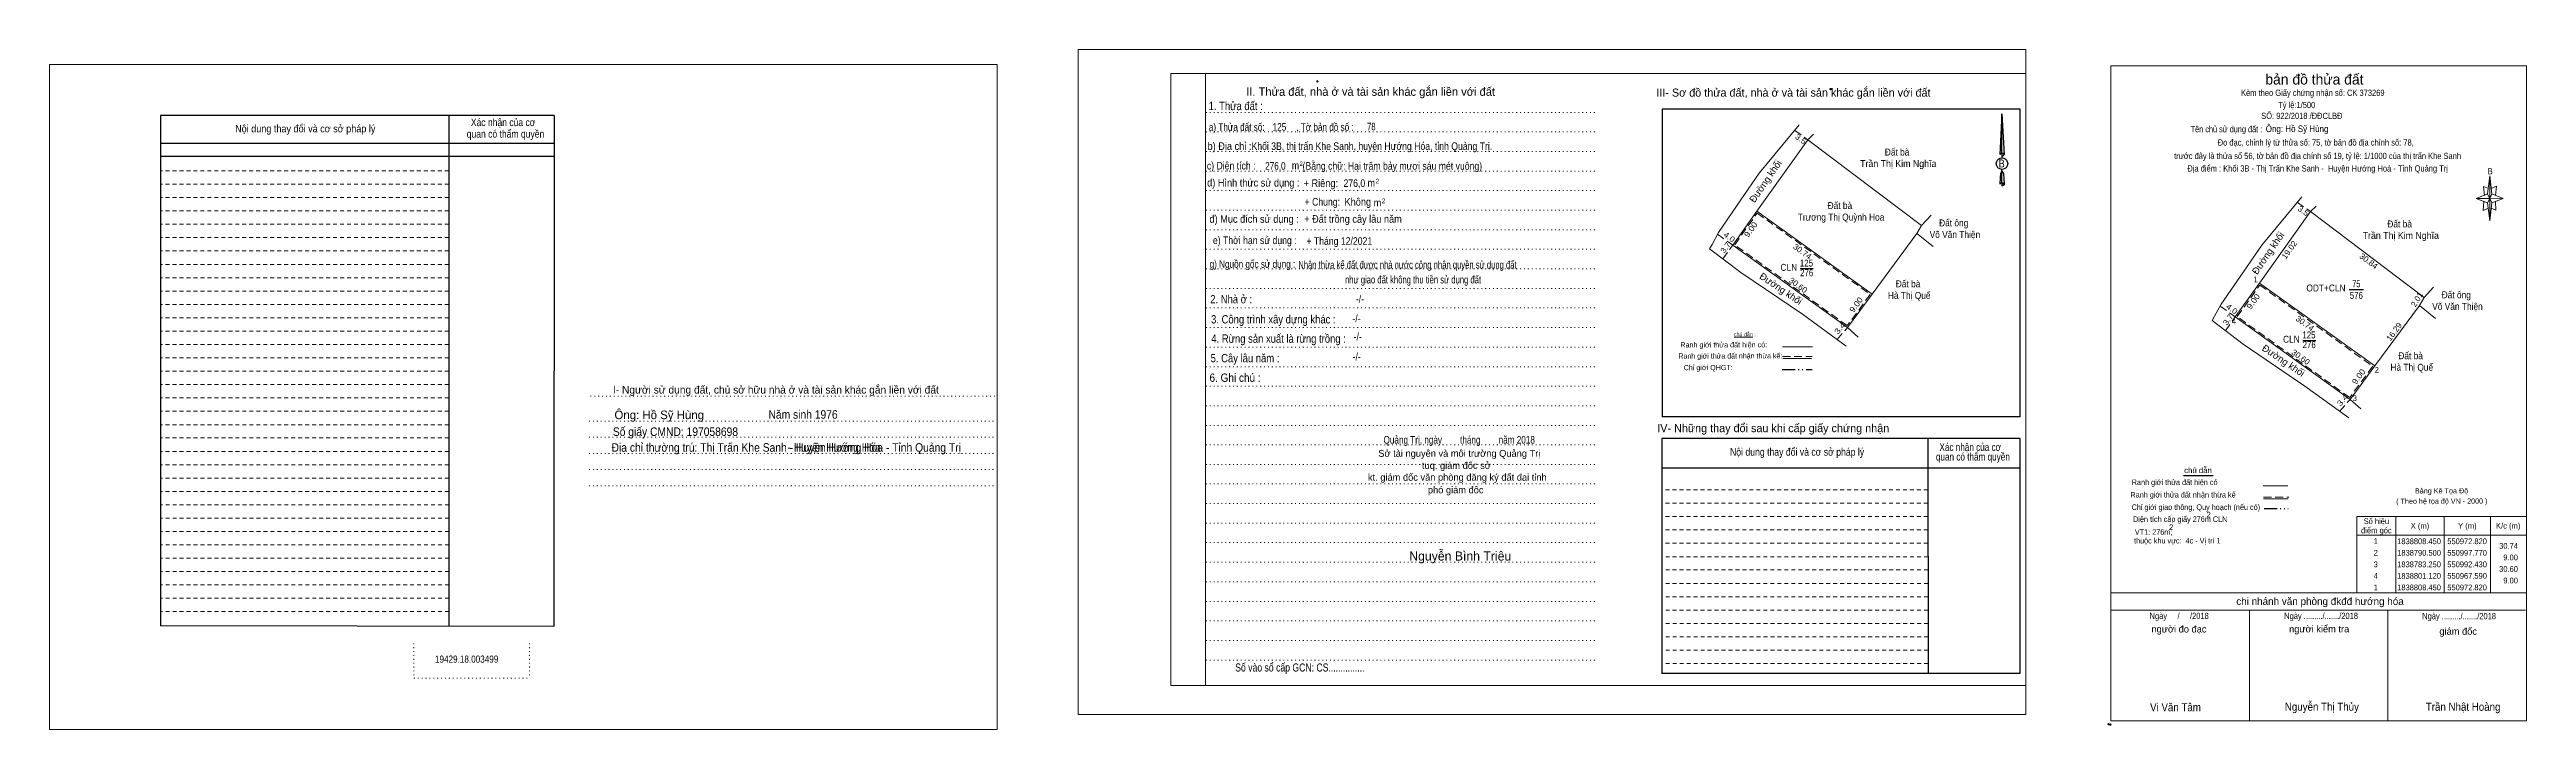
# Model space of a CAD drawing. Header units: metres. Extents: x 550494 to 551512, y 1838712 to 1838862.
# Drawn here: x 550494 to 551031, y 1838712 to 1838859 of the extents above; entities that cross this region are included whole.
import ezdxf
from ezdxf.enums import TextEntityAlignment as Align

# ---------------------------------------------------------------- set-up
doc = ezdxf.new("R2010")
doc.units = ezdxf.units.M
doc.header["$LTSCALE"] = 0.56
doc.header["$PDMODE"] = 32
doc.header["$PDSIZE"] = 0.28
for name, pattern in [('DASH_DOUBLE_DOT', [9.2, 5, -1.2, 0.3, -1.2, 0.3, -1.2]), ('DOTTED', [1.5, 0.3, -1.2]), ('MEDIUM_DASHED', [4.5, 3, -1.5]), ('SHORT_DASHED', [2.7, 1.5, -1.2])]:
    doc.linetypes.add(name, pattern=pattern)
for name, color, linetype, lineweight in [('1', 7, 'DOTTED', 13), ('10', 7, 'Continuous', 13), ('16', 7, 'Continuous', 25), ('18', 7, 'Continuous', 25), ('2', 7, 'SHORT_DASHED', 13), ('28', 7, 'Continuous', 25), ('5', 7, 'Continuous', 13), ('55', 7, 'Continuous', 13), ('63', 7, 'Continuous', 13)]:
    doc.layers.add(name, color=color, linetype=linetype, lineweight=lineweight)
doc.layers.add('34', color=7, linetype='Continuous')
doc.layers.add('62', color=7, linetype='Continuous')

msp = doc.modelspace()

# ---------------------------------------------------------------- linework, layer by layer
at = {"layer": '1', "linetype": 'Continuous'}
for p, q in [((550737.14, 1838853.83), (550922.24, 1838853.83)), ((550737.14, 1838853.83), (550737.14, 1838721.33)), ((550922.24, 1838853.83), (550922.24, 1838720.21)), ((550737.14, 1838721.33), (550922.24, 1838721.33))]:
    msp.add_line(p, q, dxfattribs=at)
at = {"layer": '1'}
for p, q in [((550744.64, 1838853.83), (550744.64, 1838721.33)), ((550744.64, 1838853.83), (550744.64, 1838721.33)), ((550744.72, 1838845.41), (550829.26, 1838845.41)), ((550744.72, 1838841.19), (550829.26, 1838841.19)), ((550744.72, 1838836.95), (550829.26, 1838836.95)), ((550744.72, 1838832.71), (550829.26, 1838832.71)), ((550744.72, 1838828.47), (550829.26, 1838828.47)), ((550744.72, 1838824.23), (550829.26, 1838824.23)), ((550744.72, 1838820.01), (550829.26, 1838820.01)), ((550744.72, 1838815.77), (550829.26, 1838815.77)), ((550744.72, 1838811.53), (550829.26, 1838811.53)), ((550744.72, 1838807.29), (550829.26, 1838807.29)), ((550744.72, 1838803.07), (550829.26, 1838803.07)), ((550744.72, 1838798.83), (550829.26, 1838798.83)), ((550744.72, 1838794.59), (550829.26, 1838794.59)), ((550744.72, 1838790.35), (550829.26, 1838790.35)), ((550611.47, 1838783.97), (550699.53, 1838783.97)), ((550744.72, 1838786.11), (550829.26, 1838786.11)), ((550611.18, 1838778.57), (550699.23, 1838778.57)), ((550744.72, 1838781.89), (550829.26, 1838781.89)), ((550744.72, 1838777.65), (550829.26, 1838777.65)), ((550611.18, 1838775.07), (550699.23, 1838775.07)), ((550744.72, 1838773.41), (550829.26, 1838773.41)), ((550611.18, 1838771.57), (550699.23, 1838771.57)), ((550611.18, 1838768.07), (550699.23, 1838768.07)), ((550744.72, 1838769.19), (550829.26, 1838769.19)), ((550611.18, 1838764.57), (550699.23, 1838764.57)), ((550744.72, 1838764.95), (550829.26, 1838764.95)), ((550744.72, 1838760.69), (550829.26, 1838760.69)), ((550744.72, 1838756.47), (550829.26, 1838756.47)), ((550744.72, 1838752.25), (550829.26, 1838752.25)), ((550744.72, 1838747.99), (550829.26, 1838747.99)), ((550744.72, 1838743.75), (550829.26, 1838743.75)), ((550744.72, 1838739.53), (550829.26, 1838739.53)), ((550744.72, 1838735.29), (550829.26, 1838735.29)), ((550573.25, 1838730.43), (550573.25, 1838722.93)), ((550598.23, 1838730.43), (550598.23, 1838722.93)), ((550744.72, 1838731.05), (550829.26, 1838731.05)), ((550744.72, 1838726.81), (550829.26, 1838726.81)), ((550573.25, 1838722.93), (550598.23, 1838722.93))]:
    msp.add_line(p, q, dxfattribs=at)
at = {"layer": '1', "linetype": 'Continuous'}
for points in [[(550717.04, 1838715.03), (550922.24, 1838715.03), (550922.24, 1838859.03), (550717.04, 1838859.03)], [(550494.34, 1838711.79), (550699.54, 1838711.79), (550699.54, 1838855.79), (550494.34, 1838855.79)], [(550494.34, 1838855.79), (550699.54, 1838855.79), (550699.54, 1838711.79), (550494.34, 1838711.79)], [(550494.34, 1838711.79), (550699.54, 1838711.79), (550699.54, 1838855.79), (550494.34, 1838855.79)], [(550744.64, 1838853.83), (550922.24, 1838853.83), (550922.24, 1838721.33), (550744.64, 1838721.33)]]:
    msp.add_lwpolyline(points, close=True, dxfattribs=at)
at = {"layer": '10'}
for p, q in [((550864.49, 1838832.23), (550873.18, 1838842.71)), ((550876.26, 1838840.71), (550875.05, 1838839.5)), ((550973.3, 1838816.66), (550981.99, 1838827.14)), ((550864.01, 1838824.02), (550888.96, 1838806.07)), ((550899.66, 1838820.91), (550901.71, 1838823.15)), ((550985.07, 1838825.14), (550983.86, 1838823.93)), ((550854.31, 1838816.83), (550855.72, 1838819.44)), ((550858.78, 1838816.69), (550883.62, 1838798.82)), ((550898.63, 1838819.18), (550902.14, 1838816.37)), ((550972.82, 1838808.45), (550997.77, 1838790.5)), ((551008.47, 1838805.34), (551010.52, 1838807.58)), ((550873.86, 1838801.72), (550883.34, 1838794.82)), ((550963.12, 1838801.26), (550964.53, 1838803.87)), ((550967.59, 1838801.12), (550992.43, 1838783.25)), ((551007.44, 1838803.61), (551010.95, 1838800.8)), ((550885.96, 1838796.77), (550883.62, 1838798.82)), ((550982.67, 1838786.15), (550992.15, 1838779.25)), ((550994.77, 1838781.2), (550992.43, 1838783.25))]:
    msp.add_line(p, q, dxfattribs=at)
at = {"layer": '10', "linetype": 'MEDIUM_DASHED'}
for p, q in [((550872.2, 1838841.53), (550875.05, 1838839.5)), ((550981.01, 1838825.96), (550983.86, 1838823.93)), ((550855.5, 1838819.03), (550858.78, 1838816.69)), ((550856.63, 1838813.71), (550858.78, 1838816.69)), ((550964.31, 1838803.46), (550967.59, 1838801.12)), ((550965.44, 1838798.14), (550967.59, 1838801.12)), ((550881.37, 1838796.25), (550883.62, 1838798.82)), ((550990.18, 1838780.68), (550992.43, 1838783.25))]:
    msp.add_line(p, q, dxfattribs=at)
at = {"layer": '10', "lineweight": 25}
for p, q in [((550873.38, 1838811.61), (550876.22, 1838811.61)), ((550992.23, 1838807.05), (550995.36, 1838807.05)), ((550982.19, 1838796.04), (550985.03, 1838796.04))]:
    msp.add_line(p, q, dxfattribs=at)
at = {"layer": '10'}
for points in [[(550875.05, 1838839.5), (550864.01, 1838824.02), (550858.78, 1838816.69)], [(550875.05, 1838839.5), (550899.66, 1838820.91), (550898.63, 1838819.18)], [(550864.49, 1838832.23), (550860.53, 1838826.46), (550855.72, 1838819.44)], [(550983.86, 1838823.93), (550972.82, 1838808.45), (550967.59, 1838801.12)], [(550983.86, 1838823.93), (551008.47, 1838805.34), (551007.44, 1838803.61)], [(550873.86, 1838801.72), (550860.5, 1838810.77), (550853.74, 1838815.9), (550854.31, 1838816.83)], [(550898.63, 1838819.18), (550888.96, 1838806.07), (550883.62, 1838798.82)], [(550973.3, 1838816.66), (550969.34, 1838810.89), (550964.53, 1838803.87)], [(550982.67, 1838786.15), (550969.31, 1838795.2), (550962.55, 1838800.33), (550963.12, 1838801.26)], [(551007.44, 1838803.61), (550997.77, 1838790.5), (550992.43, 1838783.25)]]:
    msp.add_lwpolyline(points, dxfattribs=at)
at = {"layer": '10', "linetype": 'MEDIUM_DASHED'}
for points in [[(550864.08, 1838823.6), (550888.54, 1838806), (550883.55, 1838799.24), (550859.2, 1838816.76)], [(550972.89, 1838808.03), (550997.35, 1838790.43), (550992.36, 1838783.67), (550968.01, 1838801.19)]]:
    msp.add_lwpolyline(points, close=True, dxfattribs=at)
at = {"layer": '16'}
msp.add_line((550962.79, 1838766.71), (550956.34, 1838766.71), dxfattribs=at)
at = {"layer": '18'}
for p, q in [((550917.06, 1838845.13), (550917.52, 1838836.27)), ((550917.06, 1838845.13), (550917.52, 1838836.27)), ((550917.06, 1838845.13), (550917.52, 1838836.27)), ((550916.68, 1838837.67), (550916.6, 1838836.29)), ((550917.06, 1838836.57), (550917.06, 1838836.23)), ((550917.06, 1838836.23), (550917.06, 1838835.97)), ((550917.06, 1838835.97), (550917.06, 1838835.63)), ((550917.06, 1838835.97), (550917.06, 1838835.63)), ((550917.06, 1838835.97), (550917.06, 1838835.63)), ((550917.06, 1838832.67), (550917.06, 1838833.07)), ((550917.06, 1838832.67), (550917.06, 1838833.07)), ((550917.06, 1838832.67), (550917.06, 1838833.07)), ((550917.06, 1838832.67), (550917.4, 1838832.17)), ((550917.06, 1838832.67), (550917.4, 1838832.17)), ((550917.06, 1838832.67), (550917.4, 1838832.17)), ((550917.4, 1838832.17), (550917.52, 1838829.87)), ((550917.4, 1838832.17), (550917.52, 1838829.87)), ((550917.4, 1838832.17), (550917.52, 1838829.87)), ((550917.52, 1838836.27), (550917.52, 1838836.29)), ((550917.06, 1838830.17), (550917.06, 1838829.83)), ((550917.06, 1838829.83), (550917.06, 1838829.57))]:
    msp.add_line(p, q, dxfattribs=at)
for points in [[(550917.06, 1838836.57), (550917.06, 1838845.13), (550916.68, 1838837.67)], [(550917.06, 1838830.17), (550917.06, 1838832.67), (550916.72, 1838832.17), (550916.68, 1838831.23), (550916.6, 1838829.87)]]:
    msp.add_lwpolyline(points, dxfattribs=at)
for centre, start_param, end_param in [((550917.074, 1838836.2632), 1.57079633, 3.07445202), ((550917.074, 1838836.2632), 0.06714063, 1.57079633), ((550917.074, 1838836.2632), 4.71238898, 6.28318531), ((550917.074, 1838829.8427), 2.49106941, 3.07427841), ((550917.074, 1838829.8427), 1.57079633, 2.49106941), ((550917.074, 1838829.8427), 0.06714063, 1.57079633), ((550917.074, 1838829.8427), 4.71238898, 6.28318531)]:
    msp.add_ellipse(centre, major_axis=(0.4535, 0), ratio=0.655448, start_param=start_param, end_param=end_param, dxfattribs=at)
msp.add_ellipse((550917.0736, 1838834.3247), major_axis=(0, 1.258), ratio=0.983453, dxfattribs=at)
msp.add_point((550917.52, 1838829.87), dxfattribs=at)
at = {"layer": '2', "linetype": 'Continuous', "lineweight": 25}
for p, q in [((550603.61, 1838844.75), (550518.34, 1838844.75)), ((550518.34, 1838844.75), (550518.34, 1838734.23)), ((550580.77, 1838844.75), (550580.8, 1838734.15)), ((550603.61, 1838838.71), (550518.45, 1838838.71)), ((550603.61, 1838835.83), (550518.45, 1838835.83))]:
    msp.add_line(p, q, dxfattribs=at)
at = {"layer": '2'}
for p, q in [((550580.77, 1838832.75), (550518.33, 1838832.75)), ((550580.77, 1838829.87), (550518.33, 1838829.87)), ((550580.77, 1838829.87), (550518.34, 1838829.87)), ((550580.77, 1838826.97), (550518.34, 1838826.97)), ((550580.77, 1838824.07), (550518.34, 1838824.07)), ((550580.77, 1838821.19), (550518.34, 1838821.19)), ((550580.77, 1838818.29), (550518.34, 1838818.29)), ((550580.77, 1838815.41), (550518.34, 1838815.41)), ((550580.78, 1838812.51), (550518.34, 1838812.51)), ((550580.78, 1838809.61), (550518.34, 1838809.61)), ((550580.78, 1838806.73), (550518.34, 1838806.73)), ((550580.79, 1838803.83), (550518.34, 1838803.83)), ((550580.79, 1838800.93), (550518.34, 1838800.93)), ((550580.79, 1838798.05), (550518.34, 1838798.05)), ((550580.79, 1838795.15), (550518.34, 1838795.15)), ((550580.79, 1838792.27), (550518.34, 1838792.27)), ((550580.79, 1838789.37), (550518.34, 1838789.37)), ((550580.79, 1838786.47), (550518.34, 1838786.47)), ((550580.79, 1838783.59), (550518.34, 1838783.59)), ((550580.79, 1838780.69), (550518.34, 1838780.69)), ((550580.79, 1838777.79), (550518.34, 1838777.79)), ((550580.79, 1838774.91), (550518.34, 1838774.91)), ((550580.8, 1838772.01), (550518.34, 1838772.01)), ((550580.8, 1838769.11), (550518.34, 1838769.11)), ((550580.8, 1838766.23), (550518.34, 1838766.23)), ((550580.8, 1838763.33), (550518.34, 1838763.33)), ((550580.81, 1838760.45), (550518.34, 1838760.45)), ((550580.81, 1838757.55), (550518.34, 1838757.55)), ((550901.02, 1838760.79), (550843.44, 1838760.79)), ((550901.02, 1838757.89), (550843.44, 1838757.89)), ((550580.81, 1838754.65), (550518.34, 1838754.65)), ((550580.81, 1838751.77), (550518.34, 1838751.77)), ((550901.02, 1838754.99), (550843.44, 1838754.99)), ((550901.02, 1838752.11), (550843.44, 1838752.11)), ((550580.81, 1838748.87), (550518.34, 1838748.87)), ((550580.81, 1838745.97), (550518.34, 1838745.97)), ((550901.04, 1838749.21), (550843.44, 1838749.21)), ((550901.04, 1838746.33), (550843.44, 1838746.33)), ((550580.81, 1838743.09), (550518.34, 1838743.09)), ((550580.81, 1838740.19), (550518.34, 1838740.19)), ((550901.04, 1838743.43), (550843.44, 1838743.43)), ((550901.04, 1838740.53), (550843.44, 1838740.53)), ((550580.81, 1838737.31), (550518.34, 1838737.31)), ((550901.04, 1838737.65), (550843.44, 1838737.65)), ((550901.06, 1838734.75), (550843.44, 1838734.75)), ((550901.06, 1838731.85), (550843.44, 1838731.85)), ((550901.06, 1838728.97), (550843.44, 1838728.97)), ((550901.06, 1838726.07), (550843.44, 1838726.07))]:
    msp.add_line(p, q, dxfattribs=at)
at = {"layer": '2', "linetype": 'Continuous', "lineweight": 25}
msp.add_lwpolyline([(550603.61, 1838844.75), (550603.56, 1838734.11), (550518.34, 1838734.23)], dxfattribs=at)
at = {"layer": '28'}
for p, q in [((550843.52, 1838846.15), (550843.52, 1838779.51)), ((550921.04, 1838779.51), (550843.52, 1838779.51)), ((550901.02, 1838774.81), (550901.06, 1838723.93)), ((550920.96, 1838774.81), (550920.92, 1838723.93)), ((550920.96, 1838768.35), (550843.44, 1838768.35)), ((550920.92, 1838723.93), (550843.44, 1838723.93))]:
    msp.add_line(p, q, dxfattribs=at)
at = {"layer": '28', "linetype": 'SHORT_DASHED', "lineweight": 13}
msp.add_line((550901.02, 1838763.67), (550843.44, 1838763.67), dxfattribs=at)
at = {"layer": '28'}
for points in [[(550921.04, 1838779.51), (550921.04, 1838846.15), (550843.52, 1838846.15)], [(550920.96, 1838774.81), (550843.44, 1838774.81), (550843.44, 1838723.93)]]:
    msp.add_lwpolyline(points, dxfattribs=at)
msp.add_point((550879.98, 1838850.47), dxfattribs=at)
at = {"layer": '5'}
for p, q in [((551022.22, 1838827.75), (551022.72, 1838831.65)), ((551022.22, 1838825.85), (551019.72, 1838826.75)), ((551023.12, 1838825.85), (551022.72, 1838821.95)), ((551023.12, 1838827.75), (551025.62, 1838826.75)), ((551023.92, 1838826.15), (551024.02, 1838824.25)), ((551024.02, 1838824.25), (551023.02, 1838824.65)), ((550973.65, 1838764.58), (550978.93, 1838764.58)), ((550973.72, 1838761.76), (550979, 1838761.76)), ((550940.63, 1838741.39), (551030.63, 1838741.39)), ((550940.63, 1838737.59), (551030.43, 1838737.59)), ((550940.63, 1838737.59), (551030.43, 1838737.59)), ((550940.63, 1838737.59), (551030.43, 1838737.59)), ((550970.63, 1838713.69), (550970.63, 1838737.59)), ((551000.63, 1838713.69), (551000.63, 1838737.59))]:
    msp.add_line(p, q, dxfattribs=at)
at = {"layer": '5', "linetype": 'MEDIUM_DASHED'}
msp.add_line((550973.72, 1838762.08), (550979.16, 1838762.08), dxfattribs=at)
at = {"layer": '5', "linetype": 'DASH_DOUBLE_DOT', "lineweight": 25}
msp.add_line((550973.84, 1838759.62), (550979.07, 1838759.62), dxfattribs=at)
at = {"layer": '5'}
for points in [[(550940.63, 1838855.49), (551030.63, 1838855.49), (551030.63, 1838713.69), (550940.63, 1838713.69)], [(551022.72, 1838831.65), (551023.12, 1838827.75), (551022.72, 1838826.75)], [(551022.72, 1838826.75), (551019.72, 1838826.75), (551022.22, 1838827.75), (551023.12, 1838825.85), (551025.62, 1838826.75), (551022.72, 1838826.85)], [(551022.72, 1838826.75), (551022.72, 1838821.95), (551022.22, 1838825.85)]]:
    msp.add_lwpolyline(points, close=True, dxfattribs=at)
for points in [[(551022.72, 1838826.75), (551022.22, 1838827.75), (551019.72, 1838826.75)], [(551021.42, 1838826.15), (551021.22, 1838824.15), (551022.32, 1838824.65)], [(551022.42, 1838828.95), (551021.32, 1838829.35), (551021.52, 1838827.45)], [(551022.72, 1838826.75), (551023.12, 1838825.85), (551025.62, 1838826.75)], [(551023.02, 1838828.95), (551024.12, 1838829.45), (551023.92, 1838827.45)], [(551030.63, 1838713.69), (550940.63, 1838713.69), (550940.63, 1838737.59)]]:
    msp.add_lwpolyline(points, dxfattribs=at)
for p in [(550768.86, 1838852.13), (550940.15, 1838712.91), (550940.55, 1838712.85)]:
    msp.add_point(p, dxfattribs=at)
at = {"layer": '55'}
for p, q in [((550859.07, 1838796.73), (550863.14, 1838796.71)), ((550869.53, 1838794.63), (550876.03, 1838794.63)), ((550869.59, 1838792.15), (550875.83, 1838792.15)), ((550869.59, 1838792.15), (550875.83, 1838792.15))]:
    msp.add_line(p, q, dxfattribs=at)
at = {"layer": '55', "linetype": 'DASH_DOUBLE_DOT', "lineweight": 25}
msp.add_line((550869.49, 1838789.77), (550875.99, 1838789.77), dxfattribs=at)
at = {"layer": '55', "linetype": 'MEDIUM_DASHED'}
msp.add_line((550869.57, 1838792.59), (550875.97, 1838792.59), dxfattribs=at)
at = {"layer": '63'}
for p, q in [((551002.33, 1838757.89), (551002.33, 1838741.39)), ((551012.83, 1838757.89), (551012.83, 1838741.39)), ((551022.83, 1838757.89), (551022.83, 1838741.39)), ((550993.93, 1838753.89), (551030.63, 1838753.89))]:
    msp.add_line(p, q, dxfattribs=at)
msp.add_lwpolyline([(550993.93, 1838757.89), (551030.63, 1838757.89), (551030.63, 1838741.39), (550993.93, 1838741.39)], close=True, dxfattribs=at)

# ---------------------------------------------------------------- texts
at = {"layer": '10'}
for s, height, rotation, width, p in [('3.5', 1.2, 324.538, 1.1, (550873.1519, 1838839.1551)), ('9.00', 1.25, 54.492, 1.1, (550863.1852, 1838819.687)), ('3.5', 1.2, 324.538, 1.1, (550981.9619, 1838823.5851)), ('3.7', 1.2, 54.19, 1.1, (550857.7001, 1838815.7789)), ('4.0', 1.2, 324.495, 1.15, (550857.6865, 1838817.9263)), ('30.74', 1.25, 324.267, 1.05, (550873.49, 1838814.7862)), ('19.02', 1.25, 54.504, 1.05, (550979.7866, 1838815.2921)), ('30.84', 1.25, 322.933, 1.05, (550996.0833, 1838812.7227)), ('30.60', 1.25, 324.269, 1.05, (550872.58, 1838807.4863)), ('9.00', 1.25, 53.626, 1.1, (550885.998, 1838803.3944)), ('9.00', 1.25, 54.492, 1.1, (550971.9952, 1838804.117)), ('3.4', 1.2, 48.798, 1.2, (550882.446, 1838798.2648)), ('3.7', 1.2, 54.19, 1.1, (550966.5101, 1838800.2089)), ('4.0', 1.2, 324.495, 1.15, (550966.4965, 1838802.3563)), ('30.74', 1.25, 324.267, 1.05, (550982.3, 1838799.2162)), ('16.29', 1.25, 53.587, 1.05, (551002.4854, 1838797.554)), ('30.60', 1.25, 324.269, 1.05, (550981.39, 1838791.9163)), ('9.00', 1.25, 53.626, 1.1, (550994.808, 1838787.8244)), ('3.4', 1.2, 48.798, 1.2, (550991.256, 1838782.6948))]:
    msp.add_text(s, height=height, rotation=rotation, dxfattribs=dict(at, width=width)).set_placement(p, align=Align.CENTER)
for s, width, p in [('Đất bà ', 0.9, (550894.61, 1838836.08)), ('Trần Thị Kim Nghĩa', 0.95, (550894.615, 1838833.58)), ('Đất bà ', 0.9, (550882.23, 1838824.49)), ('Trương Thị Quỳnh Hoa', 0.9, (550882.23, 1838821.99)), ('Đất ông ', 0.9, (550906.875, 1838820.73)), ('Đất bà ', 0.9, (551003.42, 1838820.51)), ('Võ Văn Thiện', 0.9, (550906.88, 1838818.23)), ('Trần Thị Kim Nghĩa', 0.95, (551003.425, 1838818.01)), ('125', 0.85, (550874.725, 1838812.04)), ('276', 0.85, (550874.78, 1838809.94)), ('Hà Thị Quế', 0.9, (550896.99, 1838805.04)), ('Đất bà ', 0.9, (550896.99, 1838807.54)), ('576', 0.85, (550993.79, 1838805.04)), ('75', 0.8, (550993.79, 1838807.56)), ('Đất ông ', 0.9, (551015.685, 1838805.16)), ('Võ Văn Thiện', 0.9, (551015.69, 1838802.66)), ('125', 0.85, (550983.535, 1838796.47)), ('276', 0.85, (550983.59, 1838794.37)), ('Đất bà ', 0.9, (551005.8, 1838791.97)), ('Hà Thị Quế', 0.9, (551005.8, 1838789.47))]:
    msp.add_text(s, height=1.5, dxfattribs=dict(at, width=width)).set_placement(p, align=Align.CENTER)
for s, height, rotation, p in [('Đường khối', 1.5, 55.538, (550866.4973, 1838830.0807)), ('Đường khối', 1.5, 55.538, (550975.3072, 1838814.5106)), ('Đường khối', 1.5, 325.886, (550868.7844, 1838806.6113)), ('2.01', 1.25, 59.231, (551007.4424, 1838804.5753)), ('Đường khối', 1.5, 325.886, (550977.5944, 1838791.0413))]:
    msp.add_text(s, height=height, rotation=rotation, dxfattribs=at).set_placement(p, align=Align.CENTER)
for p in [(550854.3149, 1838816.83), (550854.3149, 1838816.83), (550854.3149, 1838816.83), (550873.8649, 1838801.72), (550873.8649, 1838801.72), (550873.8649, 1838801.72), (550963.1249, 1838801.26), (550963.1249, 1838801.26), (550963.1249, 1838801.26), (550883.6249, 1838798.82), (550883.6249, 1838798.82), (550883.6249, 1838798.82), (550982.6749, 1838786.15), (550982.6749, 1838786.15), (550982.6749, 1838786.15), (550992.4349, 1838783.25), (550992.4349, 1838783.25), (550992.4349, 1838783.25)]:
    msp.add_text('D', height=0.01, dxfattribs=at).set_placement(p, align=Align.CENTER)
for s, height, width, p in [('CLN ', 1.5, 0.9, (550873.23, 1838811.11)), (' 1', 1.25, 0.75, (550972.43, 1838808.62)), ('ODT+CLN ', 1.5, 0.9, (550991.96, 1838806.64)), (' 4', 1.25, 0.85, (550967.76, 1838799.53)), ('CLN ', 1.5, 0.9, (550982.04, 1838795.54)), (' 2', 1.25, 0.85, (550998.68, 1838789.03)), (' 3', 1.25, 0.8, (550993.91, 1838782.91))]:
    msp.add_text(s, height=height, dxfattribs=dict(at, width=width)).set_placement(p, align=Align.RIGHT)
at = {"layer": '16', "width": 0.8}
for p in [(550953.695, 1838754.98), (550961.835, 1838757.72)]:
    msp.add_text('2', height=1.2, dxfattribs=at).set_placement(p, align=Align.CENTER)
at = {"layer": '18'}
for s, height, width, p in [('1. Thửa đất :', 1.8, 0.85, (550751.165, 1838845.91)), ('a) Thửa đất số:              , Tờ bản đồ số : ', 1.65, 0.8, (550761.28, 1838841.41)), ('125', 1.65, 0.8, (550760.64, 1838841.45)), ('78', 1.65, 0.75, (550780.525, 1838841.53)), ('b) Địa chỉ : ', 1.65, 0.9, (550750.09, 1838837.29)), (' Khối 3B, thị trấn Khe Sanh, huyện Hướng Hóa, tỉnh Quảng Trị.', 1.65, 0.85, (550780.375, 1838837.28)), ('c) Diện tích :                                                   ', 1.65, 0.85, (550763.475, 1838833.05)), ('d) Hình thức sử dụng :', 1.65, 0.9, (550754.975, 1838829.36)), ('276,0', 1.65, 0.8, (550759.755, 1838833.01)), (' m', 1.65, 0.85, (550763.845, 1838833.09)), ('2', 1, 0.75, (550765.345, 1838833.81)), ('(Bằng chữ: Hai trăm bảy mươi sáu mét vuông)', 1.65, 0.85, (550785.075, 1838833)), ('B', 1.728, 0.85, (550917.005, 1838833.49)), ('+ Riêng: ', 1.65, 0.9, (550769.865, 1838829.27)), ('       + Chung:', 1.65, 0.85, (550768.09, 1838825.22)), ('276,0', 1.65, 0.85, (550776.855, 1838829.27)), ('Không', 1.65, 0.9, (550777.6, 1838825.23)), (' m', 1.65, 0.9, (550780.235, 1838829.33)), (' m', 1.65, 0.9, (550781.575, 1838825.04)), ('2', 1, 0.8, (550781.85, 1838830.05)), ('2', 1, 0.8, (550783.17, 1838825.76)), ('đ) Mục đích sử dụng :', 1.65, 0.9, (550755.155, 1838821.51)), ('+ Đất trồng cây lâu năm', 1.65, 0.9, (550776.56, 1838821.52)), ('e) Thời hạn sử dụng :', 1.65, 0.85, (550755.285, 1838816.9)), ('+ Tháng 12/2021', 1.65, 0.85, (550773.595, 1838816.74)), ('g) Nguồn gốc sử dụng :', 1.65, 0.8, (550754.79, 1838811.76)), ('Nhận thừa kế đất được nhà nước công nhận quyền sử dụng đất', 1.65, 0.75, (550788.34, 1838811.6)), ('như giao đất không thu tiền sử dụng đất', 1.65, 0.75, (550789.56, 1838808.38)), ('2. Nhà ở :', 1.8, 0.85, (550750.185, 1838804.07)), ('3. Công trình xây dựng khác :', 1.8, 0.85, (550759.31, 1838799.71)), ('4. Rừng sản xuất là rừng trồng :', 1.8, 0.85, (550760.445, 1838795.53)), ('6. Ghi chú :', 1.8, 0.9, (550751.025, 1838787.07)), ('5. Cây lâu năm :', 1.8, 0.85, (550753.18, 1838791.31)), ('Quảng Trị, ngày        tháng        năm 2018', 1.65, 0.8, (550799.555, 1838773.69)), ('19429.18.003499', 1.55, 0.85, (550584.65, 1838726.25)), ('Số vào sổ cấp GCN: CS...............', 1.75, 0.8, (550765.05, 1838724.34))]:
    msp.add_text(s, height=height, dxfattribs=dict(at, width=width)).set_placement(p, align=Align.CENTER)
for s, height, p in [('II. Thửa đất, nhà ở và tài sản khác gắn liền với đất', 1.8, (550780.38, 1838849.01)), ('Sở tài nguyên và môi trường Quảng Trị', 1.5, (550799.58, 1838770.83)), ('kt. giám đốc văn phòng đăng ký đất đai tỉnh', 1.5, (550799.145, 1838765.65)), ('tuq. giám đốc sở', 1.5, (550798.95, 1838768.21)), ('phó giám đốc', 1.5, (550798.795, 1838762.93)), ('Nguyễn Bình Triệu', 1.98, (550799.785, 1838748.36))]:
    msp.add_text(s, height=height, dxfattribs=at).set_placement(p, align=Align.CENTER)
at = {"layer": '2'}
for s, height, width, p in [('Tỷ lệ:1/500', 1.35, 0.9, (550980.88, 1838846.35)), ('Nội dung thay đổi và cơ sở pháp lý', 1.63, 0.9, (550549.71, 1838841.09)), ('Nội dung thay đổi và cơ sở pháp lý', 1.63, 0.9, (550549.71, 1838841.09)), ('Xác nhận của cơ', 1.63, 0.85, (550592.545, 1838842.45)), ('Xác nhận của cơ', 1.63, 0.85, (550592.545, 1838842.45)), (' quan có thẩm quyền', 1.63, 0.85, (550592.805, 1838839.95)), (' quan có thẩm quyền', 1.63, 0.85, (550592.805, 1838839.95))]:
    msp.add_text(s, height=height, dxfattribs=dict(at, width=width)).set_placement(p, align=Align.CENTER)
at = {"layer": '28'}
for s, height, p in [('III- Sơ đồ thửa đất, nhà ở và tài sản khác gắn liền với đất', 1.75, (550871.92, 1838848.83)), ('I- Người sử dụng đất, chủ sở hữu nhà ở và tài sản khác gắn liền với đất', 1.653, (550651.605, 1838784.53)), ('Ông: Hồ Sỹ Hùng', 1.85, (550626.35, 1838778.99)), ('IV- Những thay đổi sau khi cấp giấy chứng nhận', 1.75, (550867.545, 1838776.17))]:
    msp.add_text(s, height=height, dxfattribs=at).set_placement(p, align=Align.CENTER)
for s, height, width, p in [('-/-', 1.65, 0.85, (550778.055, 1838804.17)), ('-/-', 1.65, 0.85, (550777.315, 1838799.97)), ('-/-', 1.65, 0.85, (550777.575, 1838796.03)), ('-/-', 1.65, 0.85, (550777.365, 1838791.71)), ('Năm sinh 1976', 1.85, 0.9, (550657.49, 1838779.08)), ('Địa chỉ thường trú: Thị Trấn Khe Sanh - Huyện Hướng Hóa - Tỉnh Quảng Trị', 1.855, 0.9, (550653.845, 1838771.93)), ('Số giấy CMND: 197058698', 1.85, 0.9, (550629.86, 1838775.35)), ('Nội dung thay đổi và cơ sở pháp lý', 1.65, 0.85, (550872.71, 1838771.07)), ('Xác nhận của cơ', 1.65, 0.8, (550910.195, 1838772.11)), (' quan có thẩm quyền', 1.65, 0.8, (550910.525, 1838770.03))]:
    msp.add_text(s, height=height, dxfattribs=dict(at, width=width)).set_placement(p, align=Align.CENTER)
at = {"layer": '34', "width": 0.9}
msp.add_text('Ông: Hồ Sỹ Hùng', height=1.44, dxfattribs=at).set_placement((550974.18, 1838841.15))
at = {"layer": '5'}
for s, height, p in [('bản đồ thửa đất', 2.25, (550984.725, 1838851.45)), ('chi nhánh văn phòng đkđđ hướng hóa', 1.6, (550985.93, 1838738.75)), ('người đo đạc', 1.5, (550955.395, 1838732.79)), ('người kiểm tra', 1.5, (550985.745, 1838732.81)), ('giám đốc', 1.5, (551015.845, 1838732.29))]:
    msp.add_text(s, height=height, dxfattribs=at).set_placement(p, align=Align.CENTER)
for s, height, width, p in [('Kèm theo Giấy chứng nhận số: CK 373269', 1.35, 0.9, (550984.37, 1838848.99)), ('Tên chủ sử dụng đất :', 1.35, 0.85, (550965.675, 1838841.11)), ('SỐ: 922/2018 /ĐĐCLBĐ', 1.35, 0.9, (550982, 1838843.99)), ('trước đây là thửa số 56, tờ bản đồ địa chính số 19, tỷ lệ: 1/1000 của thị trấn Khe Sanh', 1.35, 0.9, (550985.415, 1838835.31)), ('Đo đạc, chỉnh lý từ thửa số: 75, tờ bản đồ địa chính số: 78, ', 1.35, 0.9, (550985.23, 1838838.23)), ('Địa điểm : Khối 3B - Thị Trấn Khe Sanh -  Huyện Hướng Hoá - Tỉnh Quảng Trị ', 1.35, 0.9, (550985.645, 1838832.61)), ('B', 1.378, 0.8, (551022.8, 1838832.01)), ('chú dẫn', 1.2, 1.05, (550959.51, 1838767.31)), ('Ranh giới thửa đất nhận thừa kế', 1.2, 0.9, (550956.275, 1838762.02)), ('Ranh giới thửa đất hiện có ', 1.2, 0.9, (550954.675, 1838764.72)), ('Chỉ giới giao thông, Quy hoạch (nếu có)', 1.2, 0.9, (550959.045, 1838759.33)), ('Diện tích cấp giấy 276m CLN', 1.2, 0.9, (550955.665, 1838756.73)), ('VT1: 276m; ', 1.2, 0.9, (550950.12, 1838753.94)), ('thuộc khu vực:  4c - Vị trí 1', 1.2, 0.9, (550955.04, 1838752.07)), ('Ngày     /     /2018', 1.35, 0.9, (550955.435, 1838735.71)), ('Ngày ........./......./2018', 1.35, 0.9, (550986.16, 1838735.71)), ('Ngày ........./......./2018', 1.35, 0.9, (551016.04, 1838735.67)), ('Vi Văn Tâm', 1.75, 0.9, (550954.645, 1838715.73)), ('Nguyễn Thị Thủy', 1.75, 0.9, (550986.335, 1838715.85)), ('Trần Nhật Hoàng', 1.75, 0.9, (551016.92, 1838715.83))]:
    msp.add_text(s, height=height, dxfattribs=dict(at, width=width)).set_placement(p, align=Align.CENTER)
at = {"layer": '55'}
for s, height, width, p in [('Ranh giới thửa đất hiện có:', 1.13, 0.9, (550856.8338, 1838794.5276)), ('Chỉ giới QHGT:', 1.125, 0.9, (550853.4688, 1838789.6004)), ('Ranh giới thửa đất nhận thừa kế:', 1.12, 0.85, (550858.2688, 1838792.121)), ('( Theo hệ tọa độ VN - 2000 )', 1.13, 0.9, (551012.3088, 1838760.6689))]:
    msp.add_text(s, height=height, rotation=0.127, dxfattribs=dict(at, width=width)).set_placement(p, align=Align.CENTER)
for s, height, rotation, p in [('chú dẫn :', 0.8323, 359.976, (550861.3948, 1838796.9488)), ('Bảng Kê Tọa Độ', 1.13, 0.127, (551012.2488, 1838762.9033))]:
    msp.add_text(s, height=height, rotation=rotation, dxfattribs=at).set_placement(p, align=Align.CENTER)
at = {"layer": '62', "width": 0.9}
msp.add_text(' - Huyện Hướng Hóa ', height=1.85, dxfattribs=at).set_placement((550664.185, 1838771.96), align=Align.CENTER)
at = {"layer": '63'}
for s, width, p in [('Số hiệu', 0.85, (550998.13, 1838756.27)), ('X (m)', 0.95, (551007.58, 1838755.27)), ('Y (m)', 0.95, (551017.835, 1838755.27)), ('K/c (m)', 0.95, (551026.675, 1838755.27)), ('điểm góc', 0.9, (550998.13, 1838754.27)), (' 1', 0.75, (550997.78, 1838751.92)), ('1838808.450', 0.85, (551007.38, 1838751.92)), ('550972.820', 0.85, (551017.78, 1838751.92)), (' 4', 0.85, (550997.78, 1838744.42)), (' 3', 0.8, (550997.775, 1838746.92)), (' 2', 0.85, (550997.785, 1838749.42)), ('1838790.500', 0.85, (551007.38, 1838749.42)), ('1838783.250', 0.85, (551007.38, 1838746.92)), ('1838801.120', 0.85, (551007.38, 1838744.42)), ('550997.770', 0.85, (551017.78, 1838749.42)), ('550992.430', 0.85, (551017.78, 1838746.92)), ('550967.590', 0.85, (551017.78, 1838744.42)), (' 1', 0.75, (550997.78, 1838741.92)), ('1838808.450', 0.85, (551007.38, 1838741.92)), ('550972.820', 0.85, (551017.78, 1838741.92))]:
    msp.add_text(s, height=1.25, dxfattribs=dict(at, width=width)).set_placement(p, align=Align.CENTER)
at = {"layer": '63', "width": 0.85}
for s, p in [('30.74', (551028.78, 1838750.92)), ('30.60', (551028.78, 1838745.92)), ('9.00', (551028.78, 1838748.42)), ('9.00', (551028.78, 1838743.42))]:
    msp.add_text(s, height=1.25, dxfattribs=at).set_placement(p, align=Align.RIGHT)

doc.saveas('drawing.dxf')
